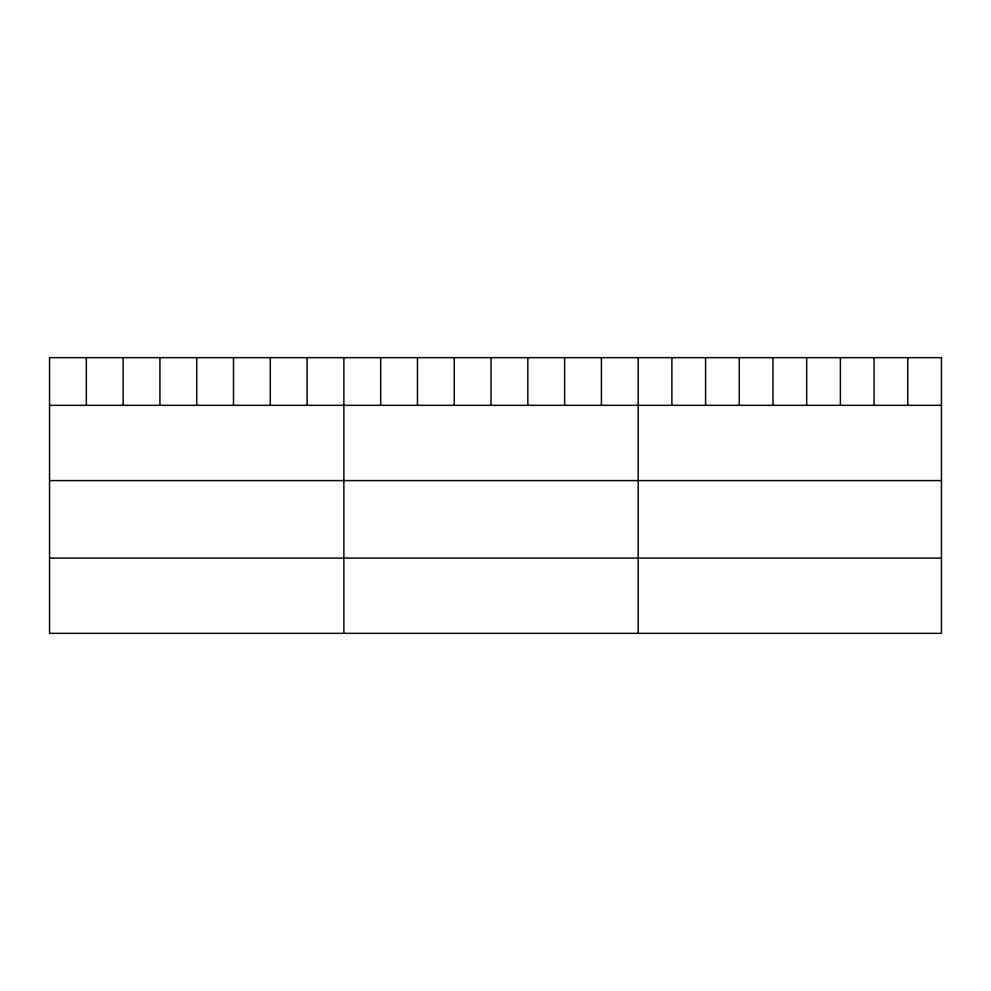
<?xml version="1.0" encoding="UTF-8"?>
<svg xmlns="http://www.w3.org/2000/svg" width="991" height="991" viewBox="0 0 991 991"><rect width="100%" height="100%" fill="white"/><g stroke="black" fill="none" stroke-linecap="round" stroke-linejoin="round"><path stroke-width="1.49" d="M49.55 405.331L941.45 405.331M49.55 480.573L941.45 480.573M49.55 558.106L941.45 558.106M907.756 357.64L907.756 405.331M874.062 357.64L874.062 405.331M840.368 357.64L840.368 405.331M806.674 357.64L806.674 405.331M772.98 357.64L772.98 405.331M739.286 357.64L739.286 405.331M705.592 357.64L705.592 405.331M671.898 357.64L671.898 405.331M638.204 357.64L638.204 633.36M601.413 357.64L601.413 405.331M564.622 357.64L564.622 405.331M527.831 357.64L527.831 405.331M491.04 357.64L491.04 405.331M454.25 357.64L454.25 405.331M417.459 357.64L417.459 405.331M380.668 357.64L380.668 405.331M343.877 357.64L343.877 633.36M307.086 357.64L307.086 405.331M270.295 357.64L270.295 405.331M233.504 357.64L233.504 405.331M196.714 357.64L196.714 405.331M159.923 357.64L159.923 405.331M123.132 357.64L123.132 405.331M86.341 357.64L86.341 405.331M941.45 357.64L49.55 357.64L49.55 633.36L941.45 633.36L941.45 357.64"/></g></svg>
